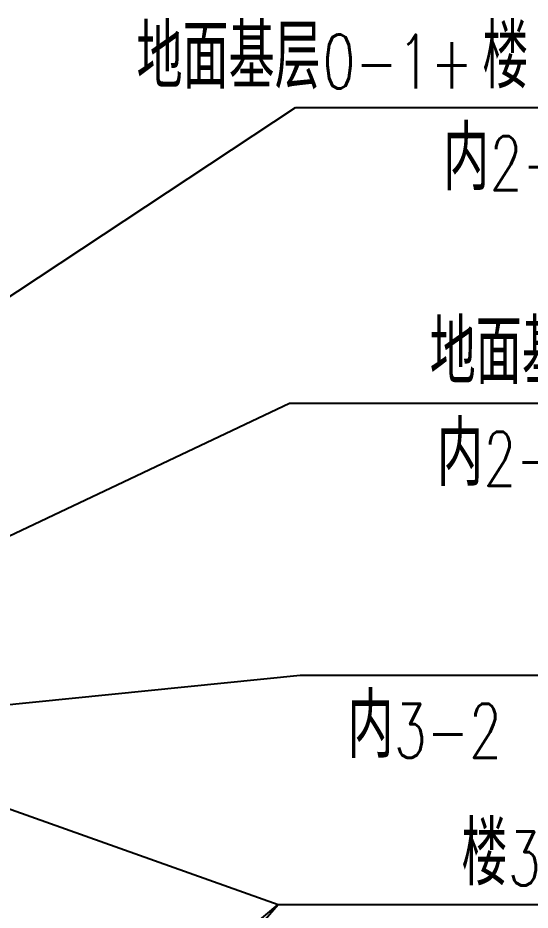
# Model space of a CAD drawing. Extents: x -954573 to 446329, y 489853 to 1226784.
# Drawn here: x -104356 to -90233, y 604747 to 629321 of the extents above; entities that cross this region are included whole.
import ezdxf

# ---------------------------------------------------------------- set-up
doc = ezdxf.new("R2010")
doc.units = 0
doc.header["$LTSCALE"] = 10
doc.header["$MEASUREMENT"] = 0
doc.layers.add('建-引出', color=3, linetype='Continuous')
doc.styles.add('A-STANDARD', font='SIMPLEX', dxfattribs={"bigfont": 'GBCBIG'})

msp = doc.modelspace()

# ---------------------------------------------------------------- linework, layer by layer
at = {"layer": '建-引出'}
for p, q in [((-111193.1, 617278.2), (-96700, 626850)), ((-96700, 626850), (-64600, 626850)), ((-109773.1, 612598.2), (-96870, 618710)), ((-96870, 618710), (-64770, 618710)), ((-133754.2, 617920), (-97180, 604900)), ((-108430, 610020), (-96570, 611220)), ((-96570, 611220), (-64470, 611220)), ((-104040, 597060), (-97180, 604900)), ((-103754.2, 599430), (-97180, 604900)), ((-97180, 604900), (-62810, 604900))]:
    msp.add_line(p, q, dxfattribs=at)

# ---------------------------------------------------------------- texts
at = {"layer": '建-引出', "color": 7, "style": 'A-STANDARD'}
for s, height, p in [('地面基层', 1762.96, (-101083.3, 627375)), ('楼', 1763, (-91550, 627375)), ('内', 1763, (-92633.3, 624575)), ('地面基层', 1762.96, (-93003.3, 619235)), ('内', 1763, (-92803.3, 616435)), ('内', 1763, (-95270, 608945)), ('楼', 1763, (-92126.7, 605425))]:
    msp.add_text(s, height=height, dxfattribs=at).set_placement(p)
at = {"layer": '建-引出', "color": 7, "style": 'A-STANDARD', "width": 0.705882}
for s, p in [('0-1+', (-95950, 627375)), ('2-1', (-91350, 624575)), ('2-1', (-91520, 616435)), ('3-2', (-93986.7, 608945)), ('3-1', (-90843.3, 605425))]:
    msp.add_text(s, height=1487.5, dxfattribs=at).set_placement(p)

doc.saveas('drawing.dxf')
